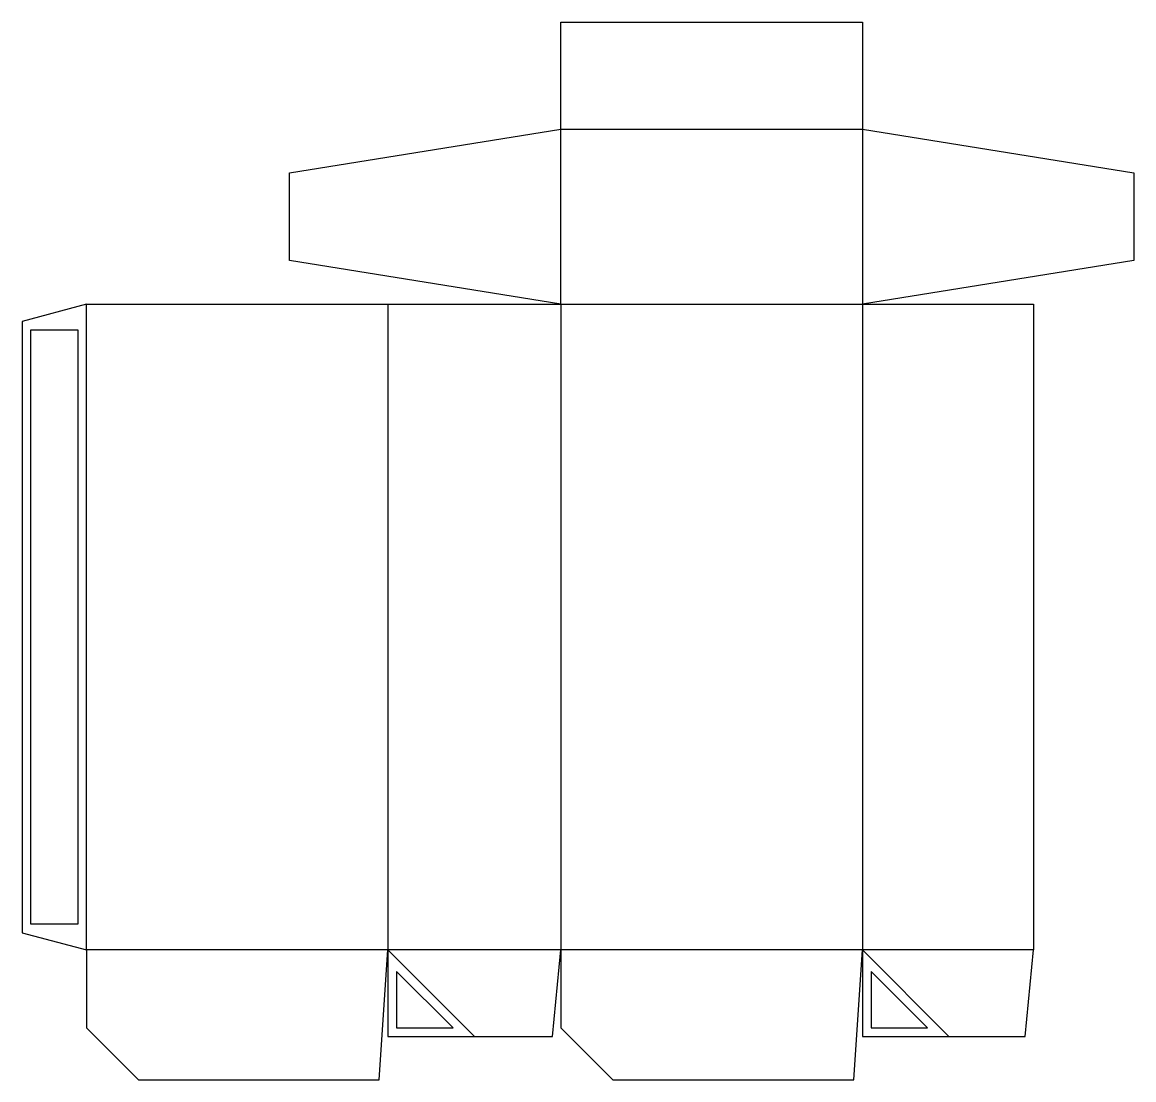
# Model space of a CAD drawing. Header units: millimetres. Extents: x 0 to 260, y 0 to 247.
import ezdxf

# ---------------------------------------------------------------- set-up
doc = ezdxf.new("R2010")
doc.units = ezdxf.units.MM
for name, color, linetype in [('CREASE', 5, 'CONTINUOUS'), ('CUT', 1, 'CONTINUOUS'), ('GLUE', 2, 'CONTINUOUS')]:
    doc.layers.add(name, color=color, linetype=linetype)

msp = doc.modelspace()

# ---------------------------------------------------------------- linework, layer by layer
at = {"layer": 'CREASE'}
for p, q in [((125.9, 181.238), (125.9, 222.138)), ((125.9, 222.138), (196.35, 222.138)), ((196.35, 222.138), (196.35, 181.238)), ((15, 30.338), (15, 181.238)), ((85.45, 181.238), (85.45, 30.338)), ((125.9, 181.238), (125.9, 30.338)), ((125.9, 181.238), (196.35, 181.238)), ((196.35, 181.238), (196.35, 30.338)), ((85.45, 30.338), (15, 30.338)), ((125.9, 30.338), (85.45, 30.338)), ((85.45, 30.338), (105.675, 10.113)), ((196.35, 30.338), (125.9, 30.338)), ((236.35, 30.338), (196.35, 30.338)), ((196.35, 30.338), (216.575, 10.113))]:
    msp.add_line(p, q, dxfattribs=at)
at = {"layer": 'CUT'}
for p, q in [((125.9, 247.138), (196.35, 247.138)), ((125.9, 222.138), (125.9, 247.138)), ((196.35, 247.138), (196.35, 222.138)), ((62.495, 211.913), (125.9, 222.138)), ((196.35, 222.138), (259.755, 211.913)), ((62.495, 191.463), (62.495, 211.913)), ((259.755, 211.913), (259.755, 191.463)), ((125.9, 181.238), (62.495, 191.463)), ((259.755, 191.463), (196.35, 181.238)), ((15, 181.238), (0, 177.218)), ((15, 181.238), (85.45, 181.238)), ((85.45, 181.238), (125.9, 181.238)), ((196.35, 181.238), (236.35, 181.238)), ((236.35, 181.238), (236.35, 30.338)), ((0, 177.218), (0, 34.357)), ((0, 34.357), (15, 30.338)), ((15, 30.338), (15, 12.135)), ((83.45, 0), (85.45, 30.338)), ((85.45, 30.338), (85.45, 10.113)), ((123.9, 10.113), (125.9, 30.338)), ((125.9, 30.338), (125.9, 12.135)), ((194.35, 0), (196.35, 30.338)), ((196.35, 30.338), (196.35, 10.113)), ((234.35, 10.113), (236.35, 30.338)), ((15, 12.135), (27.135, 0)), ((125.9, 12.135), (138.035, 0)), ((85.45, 10.113), (123.9, 10.113)), ((196.35, 10.113), (234.35, 10.113)), ((27.135, 0), (83.45, 0)), ((138.035, 0), (194.35, 0))]:
    msp.add_line(p, q, dxfattribs=at)
at = {"layer": 'GLUE'}
for p, q in [((2, 175.218), (13, 175.218)), ((2, 36.357), (2, 175.218)), ((13, 175.218), (13, 36.357)), ((13, 36.357), (2, 36.357)), ((87.45, 25.338), (87.45, 12.113)), ((100.675, 12.113), (87.45, 25.338)), ((198.35, 25.338), (198.35, 12.113)), ((211.575, 12.113), (198.35, 25.338)), ((87.45, 12.113), (100.675, 12.113)), ((198.35, 12.113), (211.575, 12.113))]:
    msp.add_line(p, q, dxfattribs=at)

doc.saveas('drawing.dxf')
